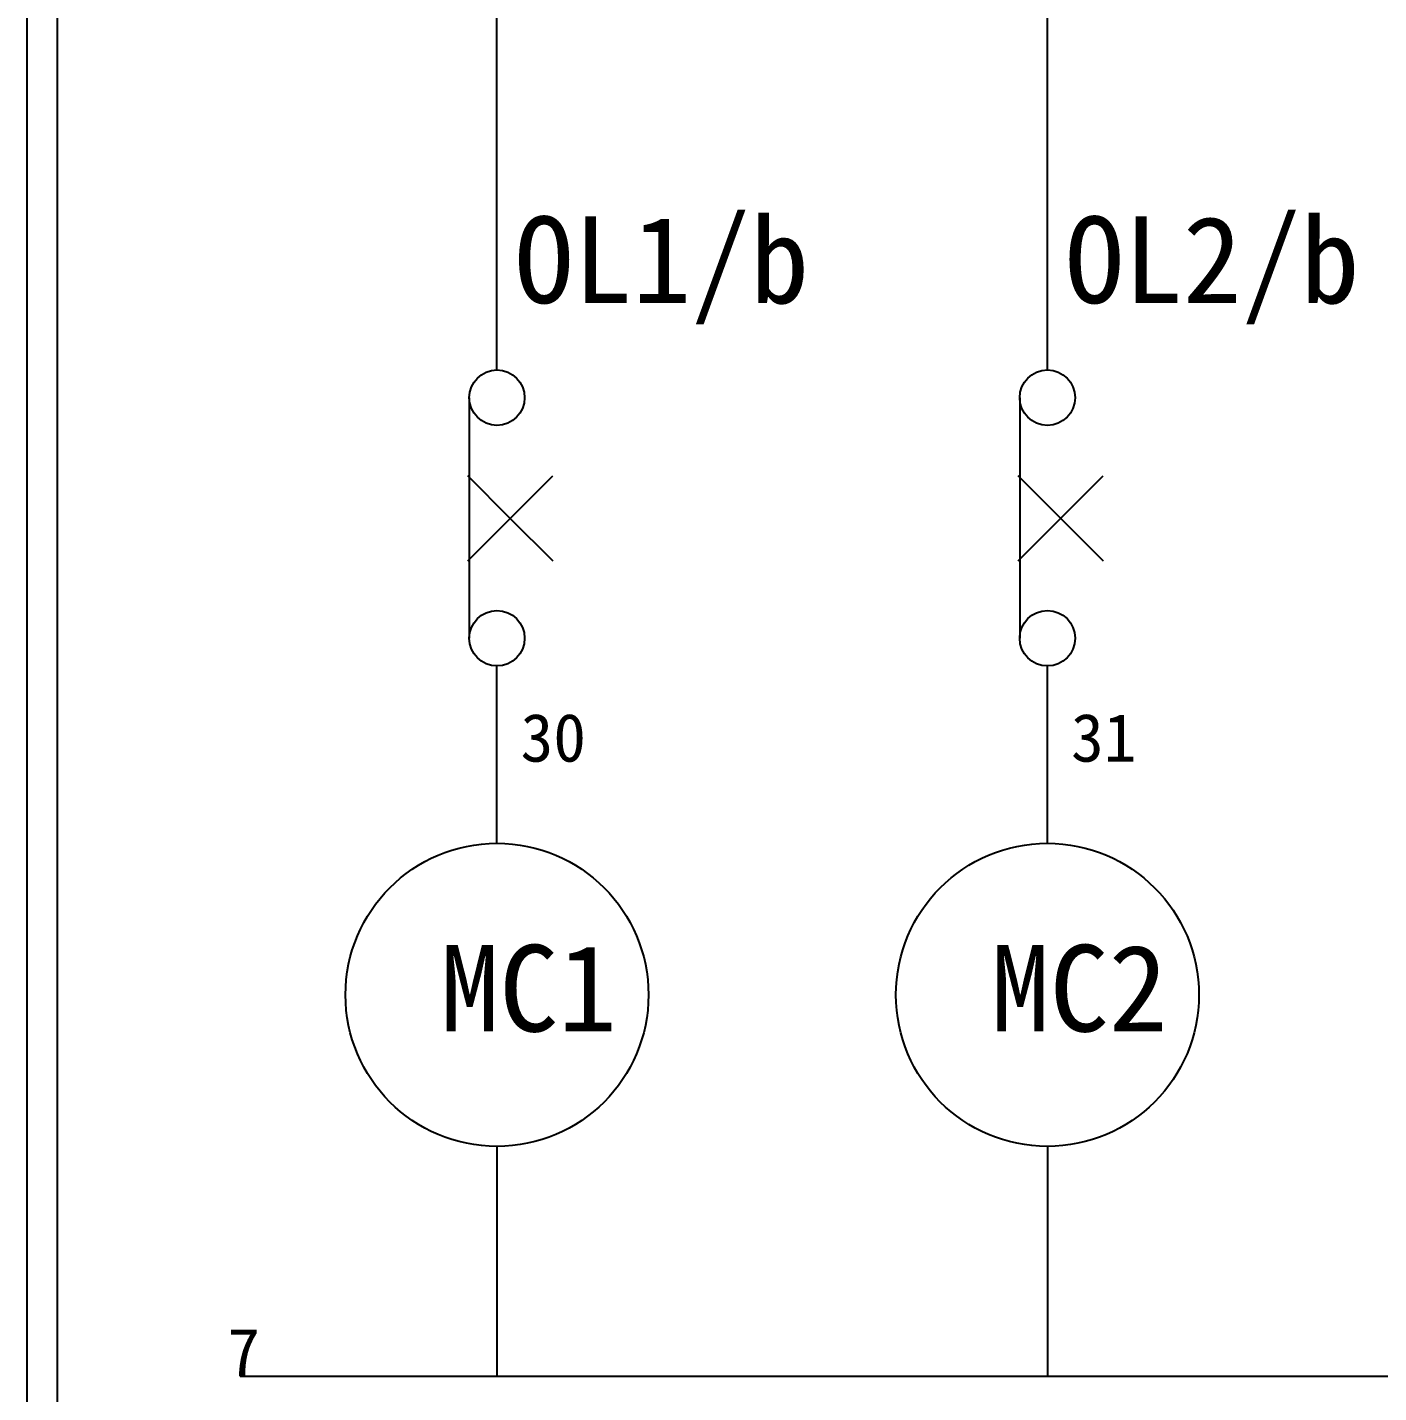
# Model space of a CAD drawing. Extents: x 10 to 297, y 3 to 207.
# Drawn here: x 10 to 66.2, y 48.2 to 105 of the extents above; entities that cross this region are included whole.
import ezdxf

# ---------------------------------------------------------------- set-up
doc = ezdxf.new("R2010")
doc.units = 0
doc.layers.get('0').update_dxf_attribs({"linetype": 'CONTINUOUS'})
doc.layers.add('圖框層', color=7, linetype='CONTINUOUS')
doc.layers.add('標尺寸層', color=3, linetype='CONTINUOUS')
doc.styles.add('STSL', font='KAIU.TTF')

msp = doc.modelspace()

# ---------------------------------------------------------------- linework, layer by layer
for p, q in [((29.532, 90.739), (29.532, 139.12)), ((52.424, 90.739), (52.424, 139.12)), ((28.381, 89.588), (28.381, 79.588)), ((51.273, 89.588), (51.273, 79.588)), ((28.32, 82.799), (31.855, 86.335)), ((30.087, 84.567), (28.32, 86.335)), ((51.212, 82.799), (54.747, 86.335)), ((52.979, 84.567), (51.212, 86.335)), ((30.087, 84.567), (31.855, 82.799)), ((52.979, 84.567), (54.747, 82.799)), ((29.532, 71.063), (29.532, 78.437)), ((52.424, 71.063), (52.424, 78.437)), ((29.532, 58.464), (29.532, 48.865)), ((52.424, 58.464), (52.424, 48.865)), ((18.851, 48.908), (292.199, 48.908))]:
    msp.add_line(p, q)
for centre in [(29.532, 64.763), (52.424, 64.763)]:
    msp.add_circle(centre, 6.3)
at = {"layer": '圖框層', "color": 7}
for p, q in [((10, 3), (10, 206.969)), ((11.25, 4.25), (11.25, 205.719))]:
    msp.add_line(p, q, dxfattribs=at)
at = {"layer": '標尺寸層', "color": 7}
for centre in [(29.532, 89.588), (52.424, 89.588), (29.532, 79.588), (52.424, 79.588)]:
    msp.add_circle(centre, 1.151, dxfattribs=at)

# ---------------------------------------------------------------- texts
at = {"layer": '圖框層', "color": 4, "style": 'STSL'}
for s, height, p in [('OL1/b', 3.6, (30.267, 93.52)), ('OL2/b', 3.6, (53.159, 93.52)), ('30', 2, (30.514, 74.457)), ('31', 2, (53.406, 74.457)), ('MC1', 3.6, (27.179, 63.24)), ('MC2', 3.6, (50.071, 63.24)), ('7', 2, (18.322, 48.908))]:
    msp.add_text(s, height=height, dxfattribs=at).set_placement(p)

doc.saveas('drawing.dxf')
